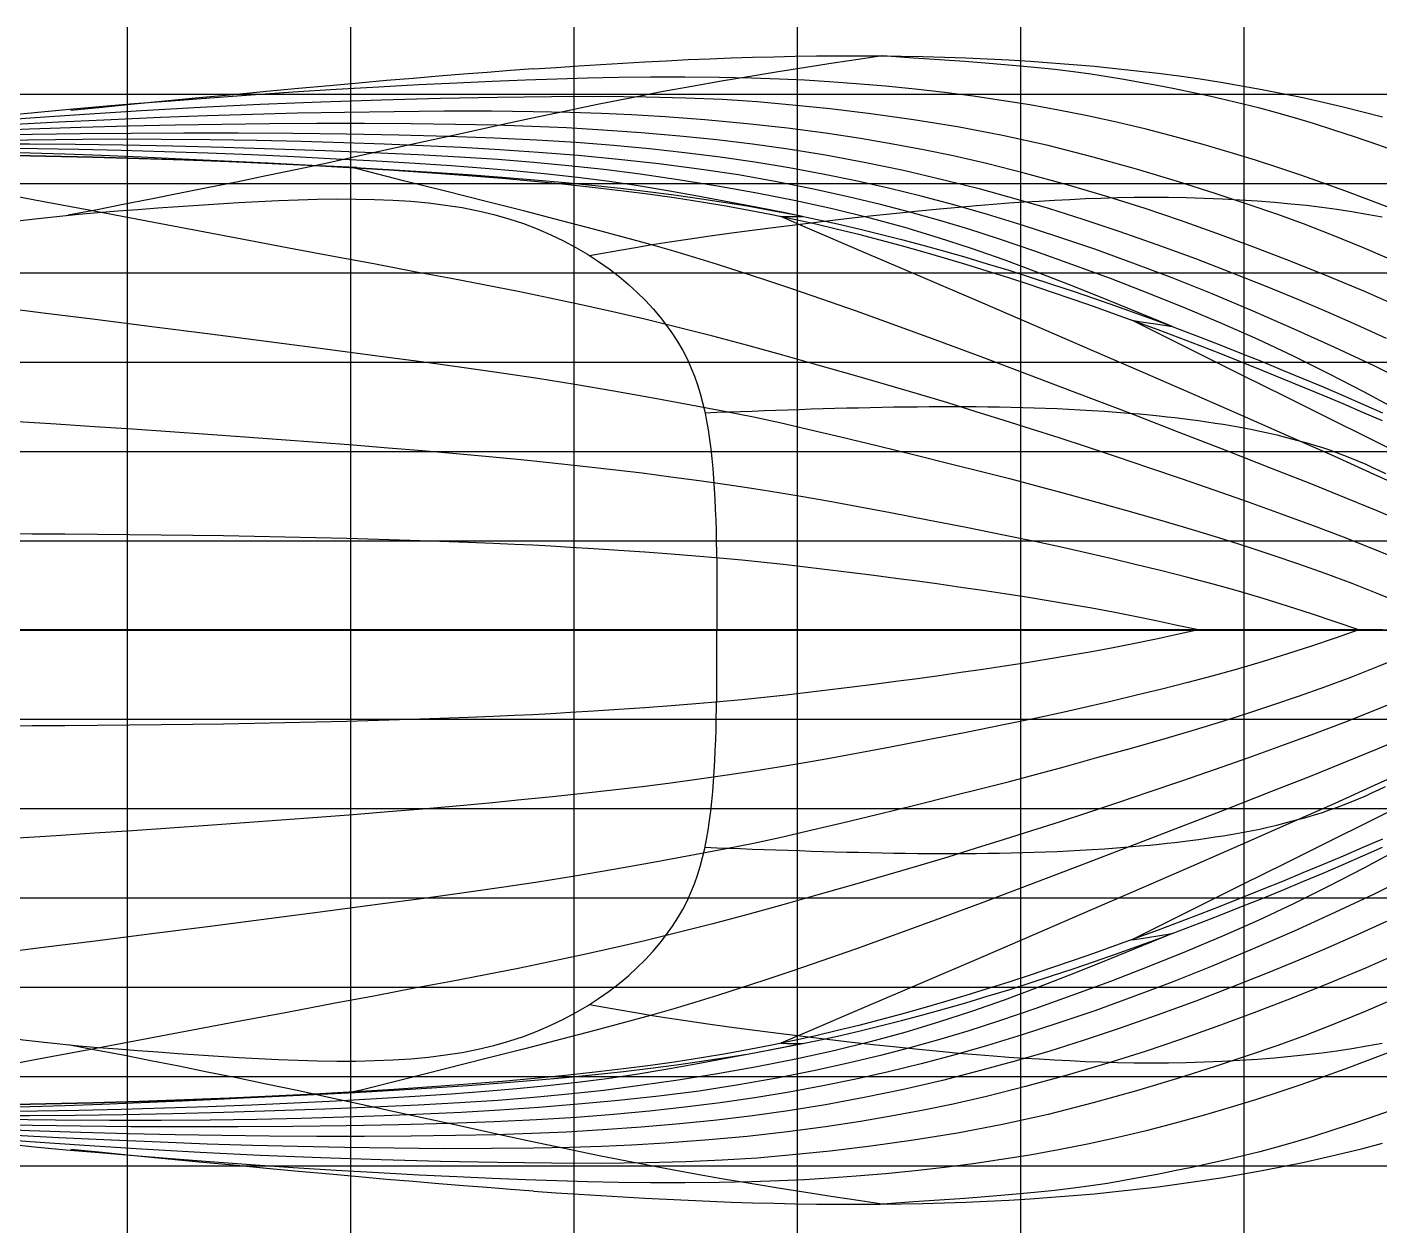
# Model space of a CAD drawing. Extents: x -0.22 to 9, y -4.91 to 1.71.
# Drawn here: x 4.276 to 7.304, y -4.913 to -2.213 of the extents above; entities that cross this region are included whole.
import ezdxf

# ---------------------------------------------------------------- set-up
doc = ezdxf.new("R2010")
doc.units = 0
doc.header["$MEASUREMENT"] = 0
for name, color, linetype in [('buttockgrid', 7, 'Continuous'), ('Center', 7, 'Continuous'), ('Knuckle_lines', 7, 'Continuous'), ('stationgrid', 7, 'Continuous'), ('waterlines', 7, 'Continuous')]:
    doc.layers.add(name, color=color, linetype=linetype)

msp = doc.modelspace()

# ---------------------------------------------------------------- linework, layer by layer
at = {"layer": 'buttockgrid', "color": 9}
for p, q in [((-0.219499, -2.36302), (8.999479, -2.36302)), ((-0.219499, -2.56302), (8.999479, -2.56302)), ((-0.219499, -2.76302), (8.999479, -2.76302)), ((-0.219499, -2.96302), (8.999479, -2.96302)), ((-0.219499, -3.16302), (8.999479, -3.16302)), ((-0.219499, -3.36302), (8.999479, -3.36302)), ((-0.219499, -3.56302), (8.999479, -3.56302)), ((-0.219499, -3.56302), (8.999479, -3.56302)), ((-0.219499, -3.76302), (8.999479, -3.76302)), ((-0.219499, -3.96302), (8.999479, -3.96302)), ((-0.219499, -4.16302), (8.999479, -4.16302)), ((-0.219499, -4.36302), (8.999479, -4.36302)), ((-0.219499, -4.56302), (8.999479, -4.56302)), ((-0.219499, -4.76302), (8.999479, -4.76302))]:
    msp.add_line(p, q, dxfattribs=at)
at = {"layer": 'Center', "color": 1}
msp.add_line((-0.219499, -3.56302), (8.999479, -3.56302), dxfattribs=at)
at = {"layer": 'Knuckle_lines', "color": 7}
for points in [[(5.4094, -2.3065), (5.4601, -2.303), (5.5104, -2.2996), (5.5602, -2.2964), (5.6096, -2.2934), (5.6586, -2.2906), (5.7073, -2.2881), (5.7557, -2.2858), (5.8038, -2.2837), (5.8518, -2.2819), (5.8996, -2.2804), (5.9473, -2.2792), (5.9949, -2.2782), (6.0425, -2.2775), (6.09, -2.2771), (6.1376, -2.2771), (6.1853, -2.2774), (6.2331, -2.278), (6.281, -2.2789), (6.329, -2.2802), (6.3771, -2.2819), (6.4251, -2.284), (6.4732, -2.2865), (6.5212, -2.2894), (6.5692, -2.2927), (6.6171, -2.2965), (6.6649, -2.3007), (6.7125, -2.3054), (6.76, -2.3106), (6.8073, -2.3163), (6.8545, -2.3224), (6.9014, -2.3291), (6.948, -2.3364), (6.9944, -2.3441), (7.0404, -2.3524), (7.0862, -2.3613), (7.1316, -2.3707), (7.1767, -2.3807), (7.2215, -2.3912), (7.2659, -2.4023), (7.3099, -2.4139)], [(5.4094, -2.3065), (5.3581, -2.3103), (5.3059, -2.3142), (5.2524, -2.3184), (5.1972, -2.3229), (5.14, -2.3277), (5.0804, -2.3328), (5.0179, -2.3383), (4.9523, -2.3443), (4.8833, -2.3506), (4.8114, -2.3573), (4.7371, -2.3643), (4.661, -2.3716), (4.5841, -2.379), (4.5081, -2.3864), (4.4359, -2.3934), (4.3738, -2.3994)], [(4.2106, -2.4998), (4.3176, -2.5018), (4.4231, -2.5042), (4.5267, -2.5071), (4.6283, -2.5104), (4.7277, -2.5141), (4.8245, -2.5181), (4.9185, -2.5226), (5.0096, -2.5273), (5.0973, -2.5323), (5.1816, -2.5376), (5.2622, -2.5432), (5.3388, -2.549), (5.4117, -2.555), (5.4812, -2.5612), (5.5474, -2.5678), (5.6107, -2.5746), (5.6713, -2.5818), (5.7295, -2.5893), (5.7854, -2.5972), (5.8395, -2.6055), (5.8918, -2.6142), (5.9428, -2.6233), (5.9926, -2.6329), (6.0415, -2.643), (6.0897, -2.6536), (6.1376, -2.6647), (6.1853, -2.6764), (6.2331, -2.6886), (6.281, -2.7013), (6.329, -2.7146), (6.3771, -2.7284), (6.4251, -2.7427), (6.4732, -2.7574), (6.5212, -2.7726), (6.5692, -2.7882), (6.6171, -2.8042), (6.6649, -2.8205), (6.7125, -2.8372), (6.76, -2.8543), (6.8073, -2.8716), (6.8545, -2.8892), (6.9014, -2.9071), (6.948, -2.9252), (6.9944, -2.9435), (7.0404, -2.962), (7.0862, -2.9808), (7.1316, -2.9997), (7.1767, -3.0187), (7.2215, -3.038), (7.2659, -3.0573), (7.3099, -3.0769)], [(7.3099, -3.0949), (7.2659, -3.0758), (7.2215, -3.0567), (7.1767, -3.0377), (7.1316, -3.0189), (7.0862, -3.0002), (7.0404, -2.9816), (6.9944, -2.9632), (6.948, -2.9449), (6.9014, -2.9267), (6.8545, -2.9088), (6.8073, -2.891), (6.76, -2.8735), (6.7125, -2.8563), (6.6649, -2.8393), (6.6171, -2.8226), (6.5692, -2.8062), (6.5212, -2.7902), (6.4732, -2.7746), (6.4251, -2.7594), (6.3771, -2.7446), (6.329, -2.7302), (6.281, -2.7163), (6.2331, -2.7029), (6.1853, -2.69), (6.1376, -2.6777), (6.0897, -2.6658), (6.0415, -2.6545), (5.9926, -2.6437), (5.9428, -2.6333), (5.8918, -2.6234), (5.8395, -2.6139), (5.7854, -2.6049), (5.7295, -2.5962), (5.6713, -2.588), (5.6107, -2.5801), (5.5474, -2.5726), (5.4812, -2.5654), (5.4117, -2.5585), (5.3388, -2.552), (5.2622, -2.5457), (5.1816, -2.5397), (5.0973, -2.534), (5.0096, -2.5286), (4.9185, -2.5236), (4.8245, -2.519), (4.7277, -2.5147), (4.6283, -2.5108), (4.5267, -2.5074), (4.4231, -2.5044), (4.3176, -2.5019), (4.2106, -2.4999)], [(4.6137, -2.6149), (4.659, -2.6117), (4.7041, -2.6087), (4.7491, -2.6059), (4.7939, -2.6034), (4.8383, -2.6013), (4.8824, -2.5996), (4.926, -2.5984), (4.9691, -2.5978), (5.0116, -2.5979), (5.0534, -2.5987), (5.0945, -2.6004), (5.1347, -2.603), (5.174, -2.6066), (5.2123, -2.6113), (5.2495, -2.6172), (5.2856, -2.6243), (5.3205, -2.6327), (5.3542, -2.6423), (5.3866, -2.653), (5.4178, -2.6649), (5.4478, -2.6778), (5.4765, -2.6915), (5.504, -2.7061), (5.5301, -2.7215), (5.555, -2.7376), (5.5786, -2.7542), (5.601, -2.7714), (5.622, -2.789), (5.6417, -2.8069), (5.6601, -2.8252), (5.6772, -2.8436), (5.6929, -2.8622)], [(4.0106, -2.7012), (4.0346, -2.6921), (4.0613, -2.6836), (4.0904, -2.6758), (4.1218, -2.6686), (4.1554, -2.662), (4.1909, -2.656), (4.2281, -2.6504), (4.267, -2.6453), (4.3072, -2.6405), (4.3487, -2.6362), (4.3913, -2.6321), (4.4347, -2.6283), (4.4788, -2.6247), (4.5235, -2.6213), (4.5685, -2.618), (4.6137, -2.6149)], [(5.6929, -2.8622), (5.7073, -2.8808), (5.7205, -2.8995), (5.7324, -2.9182), (5.7432, -2.9371), (5.753, -2.9561), (5.7617, -2.9752), (5.7695, -2.9945), (5.7764, -3.014), (5.7825, -3.0337), (5.7879, -3.0536), (5.7926, -3.0738), (5.7967, -3.0943), (5.8002, -3.115), (5.8033, -3.1361), (5.806, -3.1575), (5.8083, -3.1793), (5.8104, -3.2014), (5.8122, -3.2239), (5.8137, -3.2467), (5.8151, -3.2699), (5.8162, -3.2933), (5.8172, -3.317), (5.8179, -3.3409), (5.8185, -3.3651), (5.819, -3.3894), (5.8194, -3.4139), (5.8196, -3.4385), (5.8198, -3.4633), (5.8199, -3.4881), (5.82, -3.5131), (5.82, -3.538), (5.82, -3.563)], [(7.3099, -3.563), (7.2659, -3.563), (7.2215, -3.563), (7.1767, -3.563), (7.1316, -3.563), (7.0862, -3.563), (7.0404, -3.563), (6.9944, -3.563), (6.948, -3.563), (6.9014, -3.563), (6.8545, -3.563), (6.8073, -3.563), (6.76, -3.563), (6.7125, -3.563), (6.6649, -3.563), (6.6171, -3.563), (6.5692, -3.563), (6.5212, -3.563), (6.4732, -3.563), (6.4251, -3.563), (6.3771, -3.563), (6.329, -3.563), (6.281, -3.563), (6.2331, -3.563), (6.1853, -3.563), (6.1376, -3.563), (6.0897, -3.563), (6.0415, -3.563), (5.9926, -3.563), (5.9428, -3.563), (5.8918, -3.563), (5.8395, -3.563), (5.7854, -3.563), (5.7295, -3.563), (5.6713, -3.563), (5.6107, -3.563), (5.5474, -3.563), (5.4812, -3.563), (5.4117, -3.563), (5.3388, -3.563), (5.2622, -3.563), (5.1816, -3.563), (5.0973, -3.563), (5.0096, -3.563), (4.9185, -3.563), (4.8245, -3.563), (4.7277, -3.563), (4.6283, -3.563), (4.5267, -3.563), (4.4231, -3.563), (4.3176, -3.563), (4.2106, -3.563)], [(7.3099, -3.563), (7.2659, -3.563), (7.2215, -3.563), (7.1767, -3.563), (7.1316, -3.563), (7.0862, -3.563), (7.0404, -3.563), (6.9944, -3.563), (6.948, -3.563), (6.9014, -3.563), (6.8545, -3.563), (6.8073, -3.563), (6.76, -3.563), (6.7125, -3.563), (6.6649, -3.563), (6.6171, -3.563), (6.5692, -3.563), (6.5212, -3.563), (6.4732, -3.563), (6.4251, -3.563), (6.3771, -3.563), (6.329, -3.563), (6.281, -3.563), (6.2331, -3.563), (6.1853, -3.563), (6.1376, -3.563), (6.0897, -3.563), (6.0415, -3.563), (5.9926, -3.563), (5.9428, -3.563), (5.8918, -3.563), (5.8395, -3.563), (5.7854, -3.563), (5.7295, -3.563), (5.6713, -3.563), (5.6107, -3.563), (5.5474, -3.563), (5.4812, -3.563), (5.4117, -3.563), (5.3388, -3.563), (5.2622, -3.563), (5.1816, -3.563), (5.0973, -3.563), (5.0096, -3.563), (4.9185, -3.563), (4.8245, -3.563), (4.7277, -3.563), (4.6283, -3.563), (4.5267, -3.563), (4.4231, -3.563), (4.3176, -3.563), (4.2106, -3.563)], [(5.6929, -4.2639), (5.7073, -4.2452), (5.7205, -4.2266), (5.7324, -4.2078), (5.7432, -4.1889), (5.753, -4.17), (5.7617, -4.1508), (5.7695, -4.1315), (5.7764, -4.112), (5.7825, -4.0923), (5.7879, -4.0724), (5.7926, -4.0522), (5.7967, -4.0318), (5.8002, -4.011), (5.8033, -3.9899), (5.806, -3.9685), (5.8083, -3.9468), (5.8104, -3.9246), (5.8122, -3.9021), (5.8137, -3.8793), (5.8151, -3.8562), (5.8162, -3.8327), (5.8172, -3.8091), (5.8179, -3.7851), (5.8185, -3.761), (5.819, -3.7367), (5.8194, -3.7122), (5.8196, -3.6875), (5.8198, -3.6628), (5.8199, -3.6379), (5.82, -3.613), (5.82, -3.588), (5.82, -3.563)], [(5.82, -3.563), (5.8912, -3.563), (5.9625, -3.563), (6.0337, -3.563), (6.1049, -3.563), (6.176, -3.563), (6.2471, -3.563), (6.3181, -3.563), (6.3891, -3.563), (6.4599, -3.563), (6.5307, -3.563), (6.6014, -3.563), (6.6719, -3.563), (6.7423, -3.563), (6.8126, -3.563), (6.8827, -3.563), (6.9527, -3.563), (7.0224, -3.563), (7.092, -3.563), (7.1612, -3.563), (7.2299, -3.563), (7.2982, -3.563), (7.3659, -3.563)], [(5.82, -3.563), (5.8912, -3.563), (5.9625, -3.563), (6.0337, -3.563), (6.1049, -3.563), (6.176, -3.563), (6.2471, -3.563), (6.3181, -3.563), (6.3891, -3.563), (6.4599, -3.563), (6.5307, -3.563), (6.6014, -3.563), (6.6719, -3.563), (6.7423, -3.563), (6.8126, -3.563), (6.8827, -3.563), (6.9527, -3.563), (7.0224, -3.563), (7.092, -3.563), (7.1612, -3.563), (7.2299, -3.563), (7.2982, -3.563), (7.3659, -3.563)], [(7.3099, -4.0311), (7.2659, -4.0503), (7.2215, -4.0693), (7.1767, -4.0883), (7.1316, -4.1071), (7.0862, -4.1259), (7.0404, -4.1444), (6.9944, -4.1629), (6.948, -4.1812), (6.9014, -4.1993), (6.8545, -4.2173), (6.8073, -4.235), (6.76, -4.2525), (6.7125, -4.2698), (6.6649, -4.2868), (6.6171, -4.3034), (6.5692, -4.3198), (6.5212, -4.3358), (6.4732, -4.3514), (6.4251, -4.3667), (6.3771, -4.3815), (6.329, -4.3958), (6.281, -4.4097), (6.2331, -4.4231), (6.1853, -4.436), (6.1376, -4.4484), (6.0897, -4.4602), (6.0415, -4.4715), (5.9926, -4.4824), (5.9428, -4.4928), (5.8918, -4.5027), (5.8395, -4.5121), (5.7854, -4.5212), (5.7295, -4.5298), (5.6713, -4.5381), (5.6107, -4.546), (5.5474, -4.5535), (5.4812, -4.5607), (5.4117, -4.5675), (5.3388, -4.5741), (5.2622, -4.5804), (5.1816, -4.5863), (5.0973, -4.592), (5.0096, -4.5974), (4.9185, -4.6024), (4.8245, -4.6071), (4.7277, -4.6114), (4.6283, -4.6152), (4.5267, -4.6187), (4.4231, -4.6216), (4.3176, -4.6241), (4.2106, -4.6261)], [(4.2106, -4.6262), (4.3176, -4.6243), (4.4231, -4.6219), (4.5267, -4.619), (4.6283, -4.6157), (4.7277, -4.612), (4.8245, -4.6079), (4.9185, -4.6035), (5.0096, -4.5987), (5.0973, -4.5937), (5.1816, -4.5884), (5.2622, -4.5829), (5.3388, -4.5771), (5.4117, -4.5711), (5.4812, -4.5648), (5.5474, -4.5583), (5.6107, -4.5514), (5.6713, -4.5442), (5.7295, -4.5367), (5.7854, -4.5288), (5.8395, -4.5205), (5.8918, -4.5118), (5.9428, -4.5027), (5.9926, -4.4931), (6.0415, -4.483), (6.0897, -4.4725), (6.1376, -4.4613), (6.1853, -4.4497), (6.2331, -4.4375), (6.281, -4.4247), (6.329, -4.4114), (6.3771, -4.3976), (6.4251, -4.3833), (6.4732, -4.3686), (6.5212, -4.3534), (6.5692, -4.3378), (6.6171, -4.3219), (6.6649, -4.3055), (6.7125, -4.2888), (6.76, -4.2718), (6.8073, -4.2544), (6.8545, -4.2368), (6.9014, -4.219), (6.948, -4.2009), (6.9944, -4.1825), (7.0404, -4.164), (7.0862, -4.1453), (7.1316, -4.1264), (7.1767, -4.1073), (7.2215, -4.0881), (7.2659, -4.0687), (7.3099, -4.0492)], [(4.6137, -4.5112), (4.659, -4.5143), (4.7041, -4.5173), (4.7491, -4.5201), (4.7939, -4.5226), (4.8383, -4.5248), (4.8824, -4.5265), (4.926, -4.5277), (4.9691, -4.5283), (5.0116, -4.5282), (5.0534, -4.5273), (5.0945, -4.5256), (5.1347, -4.523), (5.174, -4.5194), (5.2123, -4.5147), (5.2495, -4.5089), (5.2856, -4.5018), (5.3205, -4.4934), (5.3542, -4.4838), (5.3866, -4.473), (5.4178, -4.4611), (5.4478, -4.4483), (5.4765, -4.4345), (5.504, -4.4199), (5.5301, -4.4045), (5.555, -4.3885), (5.5786, -4.3718), (5.601, -4.3547), (5.622, -4.3371), (5.6417, -4.3191), (5.6601, -4.3009), (5.6772, -4.2824), (5.6929, -4.2639)], [(4.0106, -4.4248), (4.0346, -4.434), (4.0613, -4.4424), (4.0904, -4.4502), (4.1218, -4.4574), (4.1554, -4.464), (4.1909, -4.4701), (4.2281, -4.4756), (4.267, -4.4808), (4.3072, -4.4855), (4.3487, -4.4899), (4.3913, -4.4939), (4.4347, -4.4977), (4.4788, -4.5013), (4.5235, -4.5047), (4.5685, -4.508), (4.6137, -4.5112)], [(5.4094, -4.8195), (5.4601, -4.8231), (5.5104, -4.8265), (5.5602, -4.8297), (5.6096, -4.8326), (5.6586, -4.8354), (5.7073, -4.8379), (5.7557, -4.8402), (5.8038, -4.8423), (5.8518, -4.8441), (5.8996, -4.8456), (5.9473, -4.8469), (5.9949, -4.8479), (6.0425, -4.8485), (6.09, -4.8489), (6.1376, -4.849), (6.1853, -4.8487), (6.2331, -4.8481), (6.281, -4.8471), (6.329, -4.8458), (6.3771, -4.8441), (6.4251, -4.842), (6.4732, -4.8395), (6.5212, -4.8366), (6.5692, -4.8333), (6.6171, -4.8295), (6.6649, -4.8253), (6.7125, -4.8206), (6.76, -4.8155), (6.8073, -4.8098), (6.8545, -4.8036), (6.9014, -4.7969), (6.948, -4.7897), (6.9944, -4.7819), (7.0404, -4.7736), (7.0862, -4.7647), (7.1316, -4.7553), (7.1767, -4.7454), (7.2215, -4.7348), (7.2659, -4.7238), (7.3099, -4.7122)], [(5.4094, -4.8195), (5.3581, -4.8158), (5.3059, -4.8118), (5.2524, -4.8076), (5.1972, -4.8031), (5.14, -4.7983), (5.0804, -4.7932), (5.0179, -4.7877), (4.9523, -4.7818), (4.8833, -4.7754), (4.8114, -4.7687), (4.7371, -4.7617), (4.661, -4.7544), (4.5841, -4.747), (4.5081, -4.7397), (4.4359, -4.7327), (4.3738, -4.7266)]]:
    msp.add_lwpolyline(points, dxfattribs=at)
at = {"layer": 'stationgrid', "color": 9}
for p, q in [((4.5, -4.913255), (4.5, -2.212785)), ((5, -4.913255), (5, -2.212785)), ((5.5, -4.913255), (5.5, -2.212785)), ((6, -4.913255), (6, -2.212785)), ((6.5, -4.913255), (6.5, -2.212785)), ((7, -4.913255), (7, -2.212785))]:
    msp.add_line(p, q, dxfattribs=at)
at = {"layer": 'waterlines', "color": 135}
for points in [[(7.3478, -2.4937), (7.2992, -2.4766), (7.2497, -2.4596), (7.2011, -2.4435), (7.1551, -2.4288), (7.1127, -2.416), (7.073, -2.4047), (7.035, -2.3945), (6.9978, -2.3853), (6.9605, -2.3765), (6.9223, -2.3679), (6.8834, -2.3596), (6.8443, -2.3515), (6.8056, -2.3439), (6.7676, -2.3367), (6.7308, -2.33), (6.6944, -2.3239), (6.6573, -2.3182), (6.6184, -2.3129), (6.5767, -2.3079), (6.5311, -2.3032), (6.4818, -2.2987), (6.4294, -2.2944), (6.3746, -2.2902), (6.3178, -2.2861), (6.2598, -2.2821), (6.2011, -2.2782), (6.1897, -2.2774), (6.141, -2.2847), (6.0804, -2.2938), (6.0192, -2.3032), (5.9573, -2.313), (5.8943, -2.3232), (5.8298, -2.3341), (5.7637, -2.3457), (5.6957, -2.3582), (5.6254, -2.3718), (5.5529, -2.3863), (5.4787, -2.4017), (5.4033, -2.4177), (5.327, -2.4341), (5.2505, -2.4509), (5.1741, -2.4676), (5.0984, -2.4843), (5.0238, -2.5006), (4.9508, -2.5165), (4.8799, -2.5316), (4.8111, -2.5461), (4.7442, -2.5599), (4.679, -2.5731), (4.6151, -2.5859), (4.5523, -2.5983), (4.4903, -2.6105), (4.4288, -2.6225), (4.3677, -2.6344)], [(7.3297, -2.6193), (7.2772, -2.5991), (7.2255, -2.5798), (7.1752, -2.5616), (7.1267, -2.5446), (7.0777, -2.528), (7.0255, -2.5111), (6.969, -2.4936), (6.9087, -2.4758), (6.8456, -2.4584), (6.7805, -2.4417), (6.7146, -2.426), (6.6491, -2.4117), (6.5845, -2.3988), (6.5205, -2.3873), (6.4571, -2.3769), (6.3937, -2.3676), (6.3295, -2.3592), (6.2638, -2.3518), (6.1969, -2.3453), (6.1315, -2.3398), (6.0708, -2.3353), (6.0156, -2.3319), (5.96, -2.3293), (5.8971, -2.3273), (5.8249, -2.3259), (5.748, -2.3252), (5.6714, -2.3252), (5.5992, -2.326), (5.5302, -2.3274), (5.4618, -2.3295), (5.3911, -2.3319), (5.3166, -2.3347), (5.2374, -2.3381), (5.1528, -2.3422), (5.0623, -2.3471), (4.9677, -2.3527), (4.8716, -2.3588), (4.7764, -2.3652), (4.6848, -2.3718), (4.5979, -2.3784), (4.5154, -2.3851), (4.437, -2.3918), (4.3621, -2.3985), (4.2921, -2.4051), (4.23, -2.4112)], [(7.3487, -2.7426), (7.2671, -2.7075), (7.1956, -2.6779), (7.1331, -2.6536), (7.0733, -2.6318), (7.0093, -2.6099), (6.9354, -2.5854), (6.8513, -2.5587), (6.7594, -2.5311), (6.6619, -2.5038), (6.5612, -2.4783), (6.4595, -2.4557), (6.3586, -2.4365), (6.2597, -2.4204), (6.1643, -2.4071), (6.0736, -2.3962), (5.9891, -2.3874), (5.9098, -2.3805), (5.8318, -2.3754), (5.7505, -2.3718), (5.6615, -2.3696), (5.5611, -2.3686), (5.4493, -2.3689), (5.3285, -2.3702), (5.2007, -2.3727), (5.0682, -2.3762), (4.933, -2.3809), (4.7972, -2.3865), (4.663, -2.3932), (4.5317, -2.4007), (4.4044, -2.4087), (4.2824, -2.4171), (4.1668, -2.4256)], [(7.3521, -2.8414), (7.2715, -2.806), (7.1892, -2.7714), (7.1057, -2.7378), (7.0219, -2.7055), (6.9388, -2.6748), (6.8579, -2.6461), (6.7782, -2.6191), (6.695, -2.5928), (6.6041, -2.5662), (6.5104, -2.5406), (6.4233, -2.5185), (6.3491, -2.5015), (6.282, -2.4877), (6.2138, -2.4748), (6.1413, -2.4623), (6.0629, -2.4504), (5.9782, -2.4392), (5.8873, -2.4292), (5.7931, -2.4206), (5.7041, -2.4139), (5.6284, -2.4093), (5.5617, -2.4064), (5.4909, -2.4042), (5.4094, -2.4025), (5.3153, -2.4015), (5.2092, -2.4015), (5.0972, -2.4023), (4.986, -2.4039), (4.881, -2.406), (4.78, -2.4087), (4.679, -2.4119), (4.5742, -2.4157), (4.4638, -2.4203), (4.3465, -2.4258), (4.2214, -2.4325)], [(7.3188, -2.9105), (7.2528, -2.8805), (7.1889, -2.8522), (7.1229, -2.824), (7.0515, -2.7944), (6.9744, -2.7636), (6.8917, -2.732), (6.8055, -2.7005), (6.7202, -2.6705), (6.6399, -2.6437), (6.5649, -2.6201), (6.4898, -2.5981), (6.4097, -2.5762), (6.3247, -2.5546), (6.2372, -2.5342), (6.1493, -2.5159), (6.0628, -2.5), (5.9793, -2.4864), (5.8993, -2.4749), (5.8199, -2.4653), (5.7372, -2.4569), (5.6506, -2.4496), (5.5644, -2.4434), (5.4832, -2.4387), (5.4056, -2.4353), (5.3246, -2.4328), (5.2343, -2.4308), (5.1353, -2.4294), (5.0309, -2.4286), (4.9245, -2.4287), (4.8179, -2.4294), (4.7117, -2.4308), (4.6068, -2.4327), (4.5027, -2.4349), (4.3957, -2.4378), (4.2811, -2.4418), (4.1544, -2.447)], [(7.3752, -3.0133), (7.2909, -2.9718), (7.2028, -2.9301), (7.1121, -2.889), (7.0203, -2.8489), (6.9287, -2.8105), (6.8387, -2.7745), (6.751, -2.7412), (6.6659, -2.7105), (6.5833, -2.6823), (6.5033, -2.6564), (6.4257, -2.6327), (6.3505, -2.6111), (6.277, -2.5914), (6.2042, -2.5734), (6.1312, -2.557), (6.0571, -2.5419), (5.9816, -2.5282), (5.9047, -2.5157), (5.8269, -2.5044), (5.7483, -2.4944), (5.6691, -2.4856), (5.5884, -2.478), (5.5047, -2.4715), (5.4161, -2.466), (5.3213, -2.4614), (5.2186, -2.4577), (5.1078, -2.4548), (4.991, -2.4526), (4.8704, -2.4512), (4.7483, -2.4504), (4.6268, -2.4503), (4.5083, -2.4508), (4.3948, -2.4518), (4.2874, -2.4535), (4.1843, -2.4557)], [(7.3681, -3.1782), (7.2807, -3.1344), (7.1888, -3.0885), (7.0934, -3.041), (6.9952, -2.9921), (6.8951, -2.9422), (6.7937, -2.8918), (6.7485, -2.8693), (6.7693, -2.8726), (6.8069, -2.8785), (6.8392, -2.8835), (6.8288, -2.8792), (6.7555, -2.8489), (6.6822, -2.819), (6.609, -2.7897), (6.5359, -2.7614), (6.4629, -2.7344), (6.3899, -2.7088), (6.316, -2.6846), (6.2406, -2.6619), (6.1626, -2.6406), (6.0813, -2.6206), (5.9964, -2.602), (5.9091, -2.5847), (5.8209, -2.569), (5.7334, -2.555), (5.6482, -2.5426), (5.5666, -2.5321), (5.4879, -2.5234), (5.4097, -2.516), (5.3292, -2.5097), (5.2439, -2.5042), (5.1511, -2.4992), (5.0498, -2.4945), (4.9422, -2.4901), (4.8302, -2.4861), (4.7162, -2.4826), (4.6022, -2.4796), (4.4906, -2.4773), (4.3833, -2.4757), (4.281, -2.4748), (4.1819, -2.4747)], [(7.351, -3.0743), (7.2699, -3.0306), (7.1897, -2.989), (7.1105, -2.9499), (7.0315, -2.9128), (6.9518, -2.8774), (6.8705, -2.8431), (6.7867, -2.8094), (6.7006, -2.7762), (6.6147, -2.7444), (6.5312, -2.7147), (6.4527, -2.6879), (6.3815, -2.6648), (6.3159, -2.645), (6.252, -2.6272), (6.1857, -2.6102), (6.1137, -2.593), (6.0362, -2.5759), (5.954, -2.5594), (5.8682, -2.5441), (5.7799, -2.5307), (5.69, -2.5191), (5.5995, -2.5092), (5.5094, -2.5008), (5.4207, -2.4937), (5.3339, -2.4878), (5.2484, -2.4827), (5.1626, -2.4785), (5.0751, -2.4749), (4.9843, -2.4718), (4.8894, -2.4691), (4.7897, -2.4669), (4.6852, -2.4652), (4.5755, -2.4643), (4.4602, -2.4642), (4.3394, -2.465), (4.2146, -2.4667)], [(7.3724, -3.2517), (7.2915, -3.2147), (7.2028, -3.1748), (7.1064, -3.132), (7.0032, -3.0865), (6.8939, -3.0387), (6.7791, -2.9887), (6.6597, -2.937), (6.5362, -2.8837), (6.4096, -2.8292), (6.2805, -2.7737), (6.1496, -2.7175), (6.0176, -2.661), (5.9627, -2.6374), (5.9766, -2.6373), (6.0004, -2.637), (6.0117, -2.6369), (5.9761, -2.6298), (5.908, -2.6163), (5.8401, -2.6031), (5.7725, -2.5905), (5.7054, -2.5787), (5.6389, -2.5679), (5.5731, -2.5582), (5.5074, -2.5497), (5.4408, -2.5422), (5.3723, -2.5356), (5.3007, -2.5295), (5.225, -2.5239), (5.1441, -2.5185), (5.0579, -2.5133), (4.9675, -2.5083), (4.8737, -2.5036), (4.7777, -2.4992), (4.6804, -2.4953), (4.5829, -2.4919), (4.4863, -2.4891), (4.3914, -2.4869), (4.2989, -2.4854), (4.2087, -2.4845)], [(7.3579, -3.3215), (7.298, -3.296), (7.2301, -3.2682), (7.1515, -3.2367), (7.0612, -3.201), (6.9615, -3.162), (6.855, -3.1206), (6.7442, -3.0778), (6.6316, -3.0347), (6.5197, -2.9922), (6.4113, -2.9514), (6.3086, -2.9133), (6.2145, -2.8788), (6.1302, -2.8485), (6.055, -2.8221), (5.9876, -2.799), (5.9269, -2.7788), (5.8717, -2.7608), (5.8208, -2.7446), (5.7724, -2.7296), (5.7236, -2.715), (5.6715, -2.7), (5.6132, -2.6839), (5.5464, -2.666), (5.4717, -2.6464), (5.3902, -2.6254), (5.3033, -2.6033), (5.2124, -2.5803), (5.1186, -2.5568), (5.0233, -2.5329), (5.0055, -2.5284), (5.0134, -2.5275), (5.0126, -2.5275), (4.9131, -2.5225), (4.8144, -2.5175), (4.7173, -2.5128), (4.6225, -2.5083), (4.5309, -2.5042), (4.4431, -2.5005), (4.36, -2.4974), (4.2823, -2.4949), (4.2094, -2.493)], [(7.3412, -3.4032), (7.2848, -3.3799), (7.2226, -3.3553), (7.1552, -3.3298), (7.0839, -3.3035), (7.0101, -3.277), (6.9351, -3.2506), (6.8602, -3.2247), (6.7869, -3.1997), (6.7163, -3.176), (6.6496, -3.1538), (6.5859, -3.1329), (6.5241, -3.113), (6.4627, -3.0935), (6.4006, -3.0742), (6.3365, -3.0546), (6.269, -3.0344), (6.1976, -3.0133), (6.123, -2.9916), (6.046, -2.9696), (5.9676, -2.9477), (5.8888, -2.9262), (5.8104, -2.9053), (5.7334, -2.8855), (5.6587, -2.8671), (5.5867, -2.8502), (5.5163, -2.8345), (5.4461, -2.8196), (5.375, -2.8052), (5.3017, -2.7908), (5.2249, -2.7761), (5.1432, -2.7606), (5.0555, -2.7441), (4.9614, -2.7264), (4.8614, -2.7076), (4.756, -2.6877), (4.6459, -2.6669), (4.5316, -2.6454), (4.4137, -2.6231), (4.2927, -2.6003), (4.1693, -2.5769)], [(5.5344, -2.7242), (5.5681, -2.7183), (5.6024, -2.7123), (5.6377, -2.7062), (5.6746, -2.7001), (5.7135, -2.6939), (5.7549, -2.6875), (5.7995, -2.681), (5.8475, -2.6743), (5.8984, -2.6676), (5.9515, -2.6608), (6.0059, -2.654), (6.061, -2.6475), (6.1159, -2.6411), (6.1699, -2.6351), (6.2222, -2.6295), (6.2719, -2.6243), (6.3184, -2.6197), (6.3612, -2.6158), (6.4009, -2.6123), (6.4382, -2.6094), (6.4736, -2.6068), (6.5079, -2.6045), (6.5416, -2.6024), (6.5754, -2.6005), (6.6097, -2.5987), (6.6447, -2.5971), (6.6803, -2.5957), (6.7166, -2.5946), (6.7538, -2.5939), (6.7919, -2.5936), (6.8309, -2.5939), (6.8706, -2.5946), (6.9107, -2.5958), (6.9508, -2.5974), (6.9906, -2.5995), (7.0297, -2.602), (7.0678, -2.605), (7.1044, -2.6083), (7.1397, -2.612), (7.174, -2.6162), (7.2077, -2.6208), (7.2412, -2.6259), (7.2749, -2.6316), (7.3093, -2.6377)], [(4.2069, -2.8393), (4.3112, -2.8524), (4.4281, -2.8671), (4.5545, -2.8832), (4.6856, -2.9), (4.8167, -2.9169), (4.9432, -2.9333), (5.0602, -2.9487), (5.1636, -2.9625), (5.2544, -2.9751), (5.3378, -2.9871), (5.4186, -2.9994), (5.5018, -3.0128), (5.5893, -3.0276), (5.6774, -3.0431), (5.7615, -3.0585), (5.8371, -3.0729), (5.9014, -3.0858), (5.9608, -3.0986), (6.0237, -3.113), (6.0975, -3.1305), (6.1805, -3.1506), (6.2657, -3.1714), (6.3461, -3.1914), (6.4153, -3.2088), (6.4748, -3.2241), (6.5328, -3.2394), (6.5973, -3.2569), (6.6707, -3.2771), (6.7478, -3.2987), (6.8231, -3.3203), (6.8914, -3.3405), (6.9521, -3.3591), (7.0086, -3.3771), (7.0645, -3.3955), (7.1219, -3.4149), (7.1807, -3.4358), (7.2409, -3.4581), (7.3011, -3.4817), (7.358, -3.505)], [(5.7931, -3.0765), (5.8196, -3.0755), (5.8461, -3.0745), (5.8725, -3.0735), (5.899, -3.0726), (5.9255, -3.0716), (5.9519, -3.0707), (5.9783, -3.0698), (6.0048, -3.0689), (6.0312, -3.0681), (6.0577, -3.0673), (6.0841, -3.0665), (6.1105, -3.0658), (6.1369, -3.0652), (6.1633, -3.0646), (6.1896, -3.064), (6.216, -3.0636), (6.2423, -3.0632), (6.2686, -3.0629), (6.2948, -3.0627), (6.3211, -3.0625), (6.3474, -3.0625), (6.3737, -3.0626), (6.4, -3.0627), (6.4263, -3.063), (6.4525, -3.0634), (6.4786, -3.064), (6.5045, -3.0646), (6.5302, -3.0653), (6.5558, -3.0662), (6.5814, -3.0672), (6.6071, -3.0684), (6.6333, -3.0697), (6.66, -3.0713), (6.6873, -3.0731), (6.7145, -3.0751), (6.741, -3.0772), (6.7662, -3.0793), (6.7892, -3.0814), (6.8096, -3.0834), (6.8277, -3.0853), (6.8448, -3.0873), (6.8618, -3.0894), (6.8795, -3.0917), (6.898, -3.0942), (6.9167, -3.0968), (6.9351, -3.0995), (6.9531, -3.1023), (6.9704, -3.1051), (6.987, -3.1079), (7.003, -3.1109), (7.0187, -3.1139), (7.0351, -3.1174), (7.0531, -3.1214), (7.0732, -3.1263), (7.095, -3.1318), (7.1171, -3.1376), (7.1385, -3.1435), (7.158, -3.1492), (7.1753, -3.1545), (7.1913, -3.1599), (7.2068, -3.1655), (7.2228, -3.1716), (7.2394, -3.1782), (7.256, -3.185), (7.2722, -3.192), (7.2876, -3.1989), (7.3023, -3.2058), (7.3165, -3.2128)], [(7.2569, -3.563), (7.2041, -3.5448), (7.151, -3.5269), (7.0974, -3.5094), (7.0429, -3.4925), (6.9875, -3.4764), (6.9311, -3.4607), (6.8738, -3.4455), (6.8161, -3.4308), (6.7593, -3.4168), (6.7048, -3.4037), (6.6524, -3.3914), (6.5975, -3.3791), (6.5352, -3.3658), (6.4612, -3.3505), (6.3782, -3.3338), (6.2919, -3.3169), (6.2081, -3.3008), (6.1325, -3.2865), (6.0685, -3.2748), (6.0123, -3.265), (5.9586, -3.2561), (5.9023, -3.2472), (5.8425, -3.2381), (5.7802, -3.2291), (5.7165, -3.2204), (5.6522, -3.2121), (5.587, -3.2042), (5.5204, -3.1967), (5.4521, -3.1894), (5.3818, -3.1823), (5.3098, -3.1754), (5.236, -3.1686), (5.1606, -3.162), (5.0836, -3.1556), (5.0052, -3.1492), (4.9255, -3.143), (4.8446, -3.1369), (4.7627, -3.1309), (4.6799, -3.125), (4.5962, -3.1192), (4.5117, -3.1135), (4.4266, -3.1079), (4.3408, -3.1024), (4.2545, -3.0971)], [(6.8979, -3.563), (6.8504, -3.5528), (6.8029, -3.5427), (6.7551, -3.5329), (6.7071, -3.5234), (6.6588, -3.5144), (6.6102, -3.5058), (6.5615, -3.4976), (6.5127, -3.4897), (6.4638, -3.482), (6.415, -3.4746), (6.3662, -3.4675), (6.3175, -3.4606), (6.2688, -3.4539), (6.2201, -3.4474), (6.1714, -3.4411), (6.1224, -3.4349), (6.0732, -3.4289), (6.024, -3.423), (5.9747, -3.4174), (5.9254, -3.4121), (5.8759, -3.407), (5.8253, -3.4021), (5.7726, -3.3975), (5.7171, -3.393), (5.6588, -3.3887), (5.6001, -3.3847), (5.5438, -3.3811), (5.4924, -3.378), (5.4482, -3.3755), (5.4081, -3.3734), (5.3669, -3.3715), (5.3193, -3.3694), (5.263, -3.3672), (5.1999, -3.3649), (5.1321, -3.3625), (5.0619, -3.3603), (4.9913, -3.3582), (4.9217, -3.3564), (4.8529, -3.3548), (4.7843, -3.3535), (4.7156, -3.3523), (4.6463, -3.3513), (4.5761, -3.3504), (4.5049, -3.3496), (4.4329, -3.349), (4.3602, -3.3485), (4.2868, -3.3482), (4.213, -3.348)], [(6.8979, -3.563), (6.8504, -3.5732), (6.8029, -3.5833), (6.7551, -3.5931), (6.7071, -3.6026), (6.6588, -3.6116), (6.6102, -3.6202), (6.5615, -3.6285), (6.5127, -3.6364), (6.4638, -3.644), (6.415, -3.6514), (6.3662, -3.6585), (6.3175, -3.6654), (6.2688, -3.6721), (6.2201, -3.6786), (6.1714, -3.685), (6.1224, -3.6912), (6.0732, -3.6972), (6.024, -3.703), (5.9747, -3.7086), (5.9254, -3.714), (5.8759, -3.7191), (5.8253, -3.7239), (5.7726, -3.7285), (5.7171, -3.733), (5.6588, -3.7373), (5.6001, -3.7413), (5.5438, -3.7449), (5.4924, -3.7481), (5.4482, -3.7506), (5.4081, -3.7527), (5.3669, -3.7546), (5.3193, -3.7566), (5.263, -3.7588), (5.1999, -3.7612), (5.1321, -3.7635), (5.0619, -3.7658), (4.9913, -3.7678), (4.9217, -3.7696), (4.8529, -3.7712), (4.7843, -3.7726), (4.7156, -3.7737), (4.6463, -3.7747), (4.5761, -3.7756), (4.5049, -3.7764), (4.4329, -3.777), (4.3602, -3.7775), (4.2868, -3.7779), (4.213, -3.7781)], [(7.2569, -3.563), (7.2041, -3.5812), (7.151, -3.5992), (7.0974, -3.6167), (7.0429, -3.6335), (6.9875, -3.6497), (6.9311, -3.6653), (6.8738, -3.6805), (6.8161, -3.6952), (6.7593, -3.7092), (6.7048, -3.7223), (6.6524, -3.7346), (6.5975, -3.7469), (6.5352, -3.7603), (6.4612, -3.7755), (6.3782, -3.7922), (6.2919, -3.8091), (6.2081, -3.8253), (6.1325, -3.8395), (6.0685, -3.8512), (6.0123, -3.861), (5.9586, -3.8699), (5.9023, -3.8788), (5.8425, -3.8879), (5.7802, -3.8969), (5.7165, -3.9057), (5.6522, -3.9139), (5.587, -3.9218), (5.5204, -3.9293), (5.4521, -3.9366), (5.3818, -3.9437), (5.3098, -3.9506), (5.236, -3.9574), (5.1606, -3.964), (5.0836, -3.9705), (5.0052, -3.9768), (4.9255, -3.983), (4.8446, -3.9891), (4.7627, -3.9951), (4.6799, -4.001), (4.5962, -4.0068), (4.5117, -4.0125), (4.4266, -4.0181), (4.3408, -4.0236), (4.2545, -4.029)], [(4.2069, -4.2867), (4.3112, -4.2736), (4.4281, -4.2589), (4.5545, -4.2429), (4.6856, -4.2261), (4.8167, -4.2092), (4.9432, -4.1927), (5.0602, -4.1773), (5.1636, -4.1635), (5.2544, -4.151), (5.3378, -4.139), (5.4186, -4.1267), (5.5018, -4.1132), (5.5893, -4.0984), (5.6774, -4.0829), (5.7615, -4.0675), (5.8371, -4.0532), (5.9014, -4.0402), (5.9608, -4.0275), (6.0237, -4.0131), (6.0975, -3.9955), (6.1805, -3.9755), (6.2657, -3.9546), (6.3461, -3.9347), (6.4153, -3.9173), (6.4748, -3.902), (6.5328, -3.8866), (6.5973, -3.8692), (6.6707, -3.8489), (6.7478, -3.8273), (6.8231, -3.8057), (6.8914, -3.7856), (6.9521, -3.767), (7.0086, -3.749), (7.0645, -3.7306), (7.1219, -3.7111), (7.1807, -3.6903), (7.2409, -3.6679), (7.3011, -3.6443), (7.358, -3.6211)], [(7.3412, -3.7228), (7.2848, -3.7461), (7.2226, -3.7707), (7.1552, -3.7963), (7.0839, -3.8225), (7.0101, -3.849), (6.9351, -3.8754), (6.8602, -3.9013), (6.7869, -3.9263), (6.7163, -3.9501), (6.6496, -3.9722), (6.5859, -3.9931), (6.5241, -4.0131), (6.4627, -4.0325), (6.4006, -4.0518), (6.3365, -4.0714), (6.269, -4.0917), (6.1976, -4.1128), (6.123, -4.1345), (6.046, -4.1564), (5.9676, -4.1784), (5.8888, -4.1999), (5.8104, -4.2207), (5.7334, -4.2405), (5.6587, -4.2589), (5.5867, -4.2758), (5.5163, -4.2915), (5.4461, -4.3064), (5.375, -4.3209), (5.3017, -4.3353), (5.2249, -4.35), (5.1432, -4.3654), (5.0555, -4.3819), (4.9614, -4.3996), (4.8614, -4.4185), (4.756, -4.4383), (4.6459, -4.4591), (4.5316, -4.4807), (4.4137, -4.5029), (4.2927, -4.5258), (4.1693, -4.5491)], [(7.3579, -3.8045), (7.298, -3.83), (7.2301, -3.8578), (7.1515, -3.8893), (7.0612, -3.925), (6.9615, -3.964), (6.855, -4.0055), (6.7442, -4.0482), (6.6316, -4.0914), (6.5197, -4.1338), (6.4113, -4.1746), (6.3086, -4.2128), (6.2145, -4.2473), (6.1302, -4.2775), (6.055, -4.3039), (5.9876, -4.327), (5.9269, -4.3473), (5.8717, -4.3652), (5.8208, -4.3814), (5.7724, -4.3964), (5.7236, -4.4111), (5.6715, -4.426), (5.6132, -4.4422), (5.5464, -4.4601), (5.4717, -4.4796), (5.3902, -4.5006), (5.3033, -4.5227), (5.2124, -4.5457), (5.1186, -4.5693), (5.0233, -4.5932), (5.0055, -4.5976), (5.0134, -4.5985), (5.0126, -4.5986), (4.9131, -4.6036), (4.8144, -4.6085), (4.7173, -4.6133), (4.6225, -4.6178), (4.5309, -4.6219), (4.4431, -4.6255), (4.36, -4.6287), (4.2823, -4.6312), (4.2094, -4.633)], [(7.3724, -3.8744), (7.2915, -3.9113), (7.2028, -3.9512), (7.1064, -3.9941), (7.0032, -4.0395), (6.8939, -4.0874), (6.7791, -4.1373), (6.6597, -4.1891), (6.5362, -4.2423), (6.4096, -4.2969), (6.2805, -4.3523), (6.1496, -4.4085), (6.0176, -4.4651), (5.9627, -4.4886), (5.9766, -4.4888), (6.0004, -4.489), (6.0117, -4.4892), (5.9761, -4.4963), (5.908, -4.5098), (5.8401, -4.5229), (5.7725, -4.5355), (5.7054, -4.5473), (5.6389, -4.5582), (5.5731, -4.5678), (5.5074, -4.5763), (5.4408, -4.5838), (5.3723, -4.5905), (5.3007, -4.5965), (5.225, -4.6022), (5.1441, -4.6076), (5.0579, -4.6128), (4.9675, -4.6178), (4.8737, -4.6225), (4.7777, -4.6268), (4.6804, -4.6307), (4.5829, -4.6341), (4.4863, -4.6369), (4.3914, -4.6391), (4.2989, -4.6406), (4.2087, -4.6415)], [(5.7931, -4.0495), (5.8196, -4.0505), (5.8461, -4.0515), (5.8725, -4.0525), (5.899, -4.0535), (5.9255, -4.0544), (5.9519, -4.0554), (5.9783, -4.0563), (6.0048, -4.0571), (6.0312, -4.058), (6.0577, -4.0588), (6.0841, -4.0595), (6.1105, -4.0602), (6.1369, -4.0609), (6.1633, -4.0615), (6.1896, -4.062), (6.216, -4.0625), (6.2423, -4.0628), (6.2686, -4.0632), (6.2948, -4.0634), (6.3211, -4.0635), (6.3474, -4.0635), (6.3737, -4.0635), (6.4, -4.0633), (6.4263, -4.063), (6.4525, -4.0626), (6.4786, -4.0621), (6.5045, -4.0615), (6.5302, -4.0607), (6.5558, -4.0599), (6.5814, -4.0589), (6.6071, -4.0577), (6.6333, -4.0563), (6.66, -4.0547), (6.6873, -4.0529), (6.7145, -4.0509), (6.741, -4.0488), (6.7662, -4.0467), (6.7892, -4.0446), (6.8096, -4.0426), (6.8277, -4.0407), (6.8448, -4.0388), (6.8618, -4.0367), (6.8795, -4.0344), (6.898, -4.0319), (6.9167, -4.0293), (6.9351, -4.0265), (6.9531, -4.0238), (6.9704, -4.021), (6.987, -4.0181), (7.003, -4.0152), (7.0187, -4.0121), (7.0351, -4.0087), (7.0531, -4.0046), (7.0732, -3.9997), (7.095, -3.9943), (7.1171, -3.9884), (7.1385, -3.9826), (7.158, -3.9769), (7.1753, -3.9715), (7.1913, -3.9661), (7.2068, -3.9605), (7.2228, -3.9545), (7.2394, -3.9479), (7.256, -3.941), (7.2722, -3.9341), (7.2876, -3.9272), (7.3023, -3.9203), (7.3165, -3.9132)], [(7.3681, -3.9479), (7.2807, -3.9916), (7.1888, -4.0375), (7.0934, -4.0851), (6.9952, -4.134), (6.8951, -4.1838), (6.7937, -4.2342), (6.7485, -4.2567), (6.7693, -4.2535), (6.8069, -4.2476), (6.8392, -4.2426), (6.8288, -4.2469), (6.7555, -4.2771), (6.6822, -4.307), (6.609, -4.3363), (6.5359, -4.3646), (6.4629, -4.3917), (6.3899, -4.4173), (6.316, -4.4414), (6.2406, -4.4641), (6.1626, -4.4854), (6.0813, -4.5054), (5.9964, -4.5241), (5.9091, -4.5413), (5.8209, -4.557), (5.7334, -4.5711), (5.6482, -4.5834), (5.5666, -4.5939), (5.4879, -4.6027), (5.4097, -4.6101), (5.3292, -4.6163), (5.2439, -4.6218), (5.1511, -4.6269), (5.0498, -4.6316), (4.9422, -4.636), (4.8302, -4.64), (4.7162, -4.6435), (4.6022, -4.6464), (4.4906, -4.6487), (4.3833, -4.6503), (4.281, -4.6512), (4.1819, -4.6513)], [(7.351, -4.0517), (7.2699, -4.0954), (7.1897, -4.137), (7.1105, -4.1762), (7.0315, -4.2132), (6.9518, -4.2486), (6.8705, -4.2829), (6.7867, -4.3166), (6.7006, -4.3498), (6.6147, -4.3816), (6.5312, -4.4114), (6.4527, -4.4381), (6.3815, -4.4612), (6.3159, -4.481), (6.252, -4.4988), (6.1857, -4.5158), (6.1137, -4.533), (6.0362, -4.5502), (5.954, -4.5666), (5.8682, -4.5819), (5.7799, -4.5954), (5.69, -4.607), (5.5995, -4.6169), (5.5094, -4.6252), (5.4207, -4.6323), (5.3339, -4.6383), (5.2484, -4.6433), (5.1626, -4.6475), (5.0751, -4.6511), (4.9843, -4.6542), (4.8894, -4.6569), (4.7897, -4.6592), (4.6852, -4.6608), (4.5755, -4.6617), (4.4602, -4.6618), (4.3394, -4.661), (4.2146, -4.6594)], [(7.3752, -4.1128), (7.2909, -4.1543), (7.2028, -4.1959), (7.1121, -4.2371), (7.0203, -4.2772), (6.9287, -4.3155), (6.8387, -4.3515), (6.751, -4.3848), (6.6659, -4.4155), (6.5833, -4.4437), (6.5033, -4.4696), (6.4257, -4.4933), (6.3505, -4.5149), (6.277, -4.5346), (6.2042, -4.5526), (6.1312, -4.569), (6.0571, -4.5841), (5.9816, -4.5979), (5.9047, -4.6104), (5.8269, -4.6216), (5.7483, -4.6317), (5.6691, -4.6404), (5.5884, -4.648), (5.5047, -4.6546), (5.4161, -4.6601), (5.3213, -4.6646), (5.2186, -4.6683), (5.1078, -4.6713), (4.991, -4.6734), (4.8704, -4.6749), (4.7483, -4.6756), (4.6268, -4.6758), (4.5083, -4.6753), (4.3948, -4.6742), (4.2874, -4.6726), (4.1843, -4.6703)], [(7.3188, -4.2155), (7.2528, -4.2455), (7.1889, -4.2738), (7.1229, -4.3021), (7.0515, -4.3316), (6.9744, -4.3624), (6.8917, -4.394), (6.8055, -4.4256), (6.7202, -4.4555), (6.6399, -4.4823), (6.5649, -4.5059), (6.4898, -4.5279), (6.4097, -4.5498), (6.3247, -4.5715), (6.2372, -4.5918), (6.1493, -4.6101), (6.0628, -4.626), (5.9793, -4.6397), (5.8993, -4.6511), (5.8199, -4.6608), (5.7372, -4.6691), (5.6506, -4.6765), (5.5644, -4.6826), (5.4832, -4.6873), (5.4056, -4.6907), (5.3246, -4.6932), (5.2343, -4.6952), (5.1353, -4.6966), (5.0309, -4.6974), (4.9245, -4.6974), (4.8179, -4.6966), (4.7117, -4.6952), (4.6068, -4.6934), (4.5027, -4.6911), (4.3957, -4.6882), (4.2811, -4.6843), (4.1544, -4.6791)], [(7.3521, -4.2847), (7.2715, -4.32), (7.1892, -4.3547), (7.1057, -4.3883), (7.0219, -4.4205), (6.9388, -4.4512), (6.8579, -4.4799), (6.7782, -4.5069), (6.695, -4.5333), (6.6041, -4.5599), (6.5104, -4.5854), (6.4233, -4.6075), (6.3491, -4.6246), (6.282, -4.6384), (6.2138, -4.6512), (6.1413, -4.6637), (6.0629, -4.6757), (5.9782, -4.6868), (5.8873, -4.6969), (5.7931, -4.7054), (5.7041, -4.7121), (5.6284, -4.7167), (5.5617, -4.7196), (5.4909, -4.7218), (5.4094, -4.7236), (5.3153, -4.7245), (5.2092, -4.7246), (5.0972, -4.7237), (4.986, -4.7222), (4.881, -4.72), (4.78, -4.7174), (4.679, -4.7141), (4.5742, -4.7103), (4.4638, -4.7057), (4.3465, -4.7002), (4.2214, -4.6935)], [(7.3487, -4.3835), (7.2671, -4.4186), (7.1956, -4.4481), (7.1331, -4.4725), (7.0733, -4.4943), (7.0093, -4.5162), (6.9354, -4.5406), (6.8513, -4.5673), (6.7594, -4.595), (6.6619, -4.6222), (6.5612, -4.6478), (6.4595, -4.6703), (6.3586, -4.6895), (6.2597, -4.7056), (6.1643, -4.719), (6.0736, -4.7299), (5.9891, -4.7386), (5.9098, -4.7455), (5.8318, -4.7506), (5.7505, -4.7542), (5.6615, -4.7564), (5.5611, -4.7574), (5.4493, -4.7572), (5.3285, -4.7558), (5.2007, -4.7534), (5.0682, -4.7498), (4.933, -4.7452), (4.7972, -4.7395), (4.663, -4.7328), (4.5317, -4.7254), (4.4044, -4.7174), (4.2824, -4.709), (4.1668, -4.7005)], [(5.5344, -4.4018), (5.5681, -4.4078), (5.6024, -4.4138), (5.6377, -4.4198), (5.6746, -4.426), (5.7135, -4.4322), (5.7549, -4.4385), (5.7995, -4.445), (5.8475, -4.4517), (5.8984, -4.4585), (5.9515, -4.4653), (6.0059, -4.472), (6.061, -4.4786), (6.1159, -4.4849), (6.1699, -4.491), (6.2222, -4.4966), (6.2719, -4.5017), (6.3184, -4.5063), (6.3612, -4.5103), (6.4009, -4.5137), (6.4382, -4.5167), (6.4736, -4.5193), (6.5079, -4.5216), (6.5416, -4.5236), (6.5754, -4.5255), (6.6097, -4.5273), (6.6447, -4.529), (6.6803, -4.5303), (6.7166, -4.5314), (6.7538, -4.5321), (6.7919, -4.5324), (6.8309, -4.5322), (6.8706, -4.5315), (6.9107, -4.5303), (6.9508, -4.5286), (6.9906, -4.5265), (7.0297, -4.524), (7.0678, -4.5211), (7.1044, -4.5177), (7.1397, -4.514), (7.174, -4.5098), (7.2077, -4.5052), (7.2412, -4.5001), (7.2749, -4.4945), (7.3093, -4.4883)], [(7.3297, -4.5067), (7.2772, -4.5269), (7.2255, -4.5462), (7.1752, -4.5644), (7.1267, -4.5815), (7.0777, -4.598), (7.0255, -4.6149), (6.969, -4.6325), (6.9087, -4.6502), (6.8456, -4.6676), (6.7805, -4.6843), (6.7146, -4.7), (6.6491, -4.7144), (6.5845, -4.7272), (6.5205, -4.7387), (6.4571, -4.7491), (6.3937, -4.7584), (6.3295, -4.7668), (6.2638, -4.7742), (6.1969, -4.7807), (6.1315, -4.7862), (6.0708, -4.7907), (6.0156, -4.7942), (5.96, -4.7968), (5.8971, -4.7987), (5.8249, -4.8001), (5.748, -4.8009), (5.6714, -4.8009), (5.5992, -4.8001), (5.5302, -4.7986), (5.4618, -4.7966), (5.3911, -4.7942), (5.3166, -4.7913), (5.2374, -4.7879), (5.1528, -4.7838), (5.0623, -4.7789), (4.9677, -4.7734), (4.8716, -4.7673), (4.7764, -4.7608), (4.6848, -4.7542), (4.5979, -4.7476), (4.5154, -4.7409), (4.437, -4.7342), (4.3621, -4.7275), (4.2921, -4.7209), (4.23, -4.7148)], [(7.3478, -4.6324), (7.2992, -4.6494), (7.2497, -4.6664), (7.2011, -4.6825), (7.1551, -4.6972), (7.1127, -4.7101), (7.073, -4.7214), (7.035, -4.7315), (6.9978, -4.7408), (6.9605, -4.7495), (6.9223, -4.7581), (6.8834, -4.7665), (6.8443, -4.7745), (6.8056, -4.7822), (6.7676, -4.7894), (6.7308, -4.796), (6.6944, -4.8022), (6.6573, -4.8078), (6.6184, -4.8131), (6.5767, -4.8181), (6.5311, -4.8228), (6.4818, -4.8273), (6.4294, -4.8317), (6.3746, -4.8359), (6.3178, -4.8399), (6.2598, -4.8439), (6.2011, -4.8479), (6.1897, -4.8486), (6.141, -4.8413), (6.0804, -4.8322), (6.0192, -4.8228), (5.9573, -4.8131), (5.8943, -4.8028), (5.8298, -4.792), (5.7637, -4.7803), (5.6957, -4.7678), (5.6254, -4.7543), (5.5529, -4.7397), (5.4787, -4.7244), (5.4033, -4.7083), (5.327, -4.6919), (5.2505, -4.6752), (5.1741, -4.6584), (5.0984, -4.6418), (5.0238, -4.6254), (4.9508, -4.6096), (4.8799, -4.5944), (4.8111, -4.58), (4.7442, -4.5662), (4.679, -4.5529), (4.6151, -4.5401), (4.5523, -4.5277), (4.4903, -4.5155), (4.4288, -4.5036), (4.3677, -4.4917)]]:
    msp.add_lwpolyline(points, dxfattribs=at)

doc.saveas('drawing.dxf')
